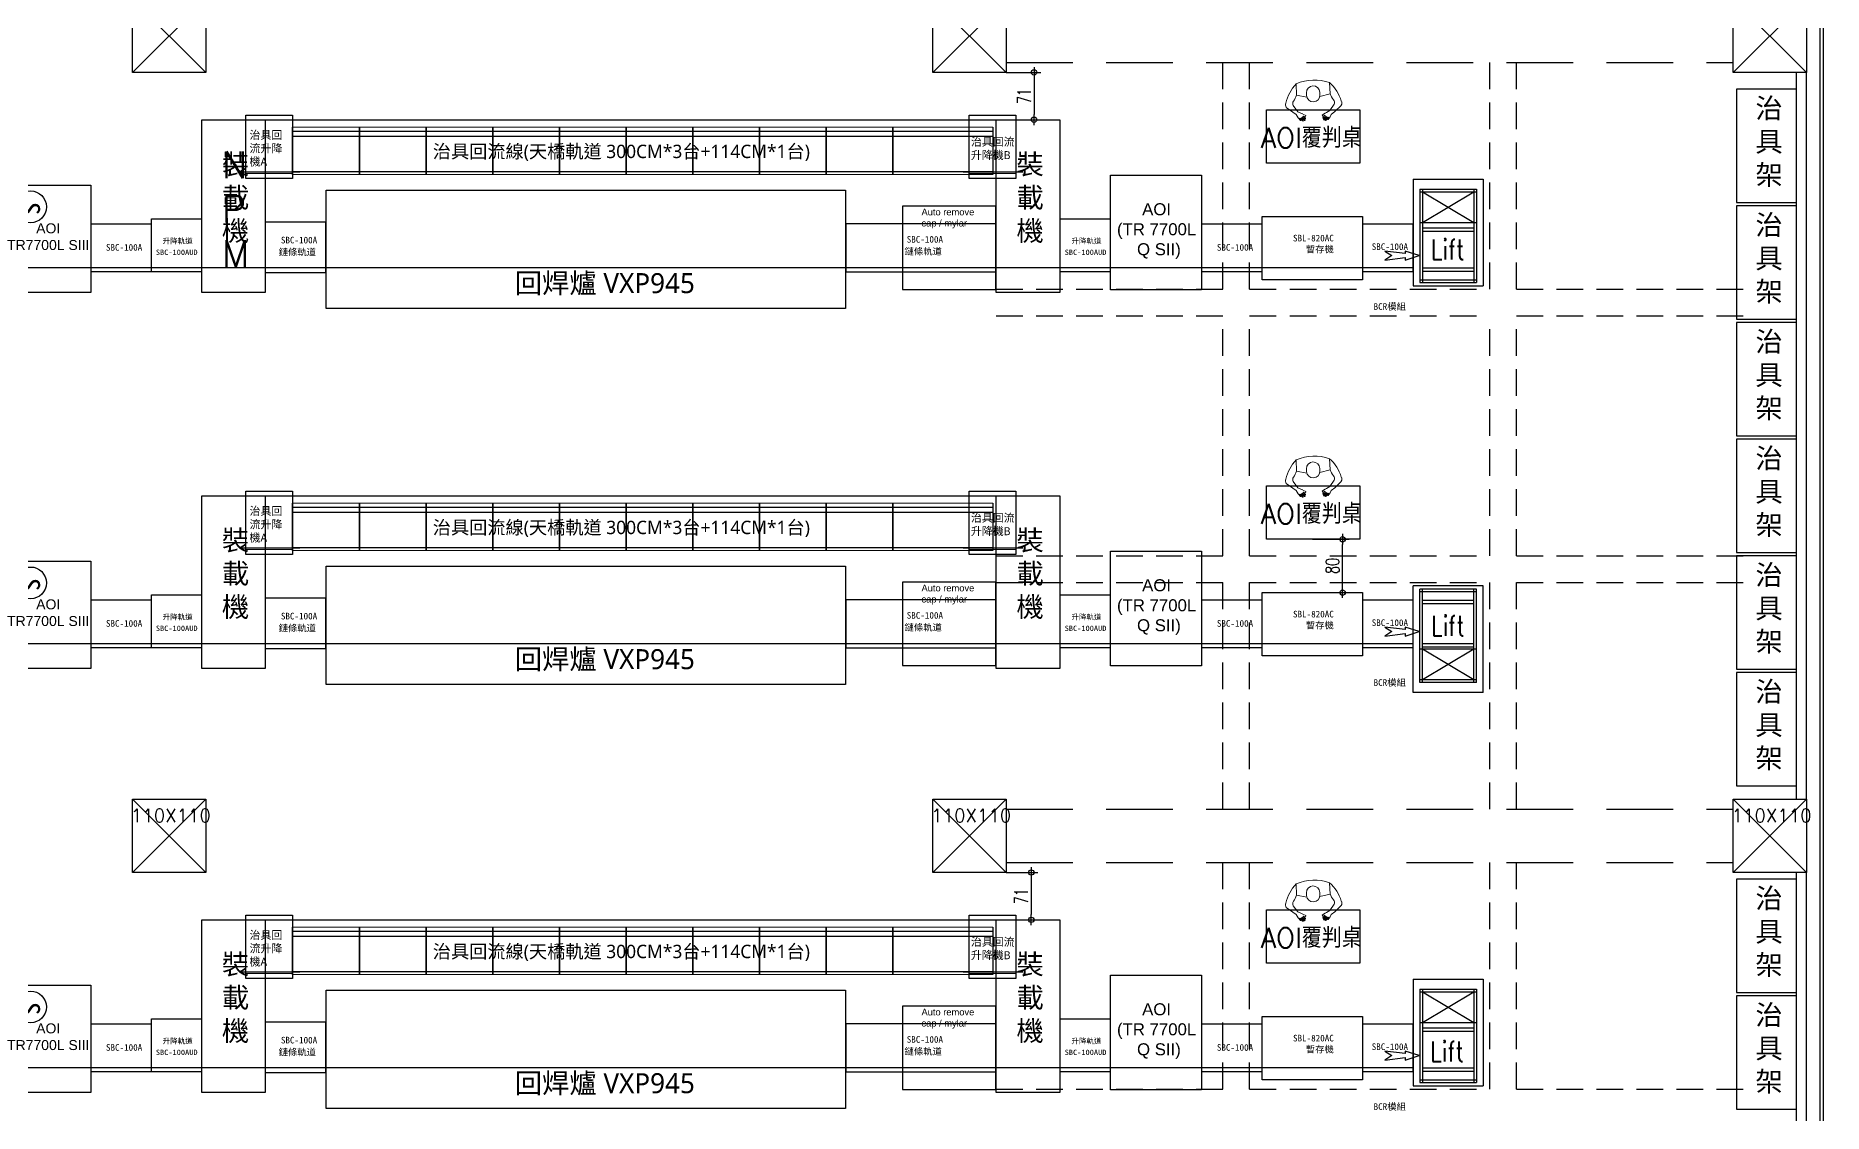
# Model space of a CAD drawing. Extents: x -80 to 56020, y 18240 to 42185.
# Drawn here: x 7800 to 10480, y 21584 to 23200 of the extents above; entities that cross this region are included whole.
import ezdxf
from ezdxf.enums import TextEntityAlignment as Align

# ---------------------------------------------------------------- set-up
doc = ezdxf.new("R2010")
doc.units = 0
doc.header["$LTSCALE"] = 200
for name, pattern in [('CENTER2', [1.125, 0.75, -0.125, 0.125, -0.125]), ('DASHED', [0.75, 0.5, -0.25]), ('HIDDEN', [0.3, 0.2, -0.1])]:
    doc.linetypes.add(name, pattern=pattern)
for name, color, linetype in [('003线体&大型设备', 7, 'Continuous'), ('006网点层', 21, 'Continuous'), ('air and power', 7, 'Continuous'), ('DW', 3, 'Continuous'), ('SMT Line', 5, 'Continuous'), ('XFAB-L20$0$COL', 1, 'Continuous'), ('XFAB-L20$0$WALL-C', 6, 'Continuous'), ('XFAB-L20$0$WALL-P', 3, 'Continuous'), ('才腹', 6, 'Continuous'), ('梁柱', 7, 'Continuous'), ('緯穎生產設備', 7, 'Continuous')]:
    doc.layers.add(name, color=color, linetype=linetype)
doc.layers.add('005电力', color=1, linetype='CENTER2', lineweight=13)
doc.layers.add('2', color=2, linetype='Continuous', lineweight=9)
doc.layers.get('005电力').off()
doc.styles.add('AEH', font='SIMPLEX', dxfattribs={"bigfont": 'CHINESET.shx'})
doc.styles.add('C1', font='SIMPLEX.shx', dxfattribs={"bigfont": 'CHINESET.shx'})
doc.styles.add('CCAD', font='TXT', dxfattribs={"bigfont": 'CCAD'})
doc.styles.add('DIM', font='simplex.shx', dxfattribs={"bigfont": 'chineset.shx'})
doc.styles.add('SIMPLEX', font='SIMPLEX.shx', dxfattribs={"width": 0.7})
doc.styles.add('SIMSUN', font='SimSun.ttf')
doc.styles.get("Standard").update_dxf_attribs({"font": 'txt.shx', "bigfont": 'chineset.shx'})
doc.styles.add('XFAB-L20$0$CHINA', font='simplex.shx', dxfattribs={"width": 0.75, "bigfont": 'chineset.shx'})
doc.dimstyles.new('CIRM', dxfattribs={"dimtxt": 20, "dimasz": 8, "dimexe": 10, "dimexo": 0, "dimgap": 5, "dimtad": 1, "dimdsep": 46, "dimtxsty": 'SIMPLEX', "dimblk": 'CIR', "dimcen": 10, "dimdle": 10, "dimclrt": 2, "dimazin": 0, "dimtfac": 1, "dimtix": 1, "dimtmove": 2, "dimatfit": 3, "dimldrblk": 'CIR', "dimfxl": 1, "dimtolj": 1, "dimarcsym": 0})

# ---------------------------------------------------------------- blocks, each defined once
blk = doc.blocks.new('XFAB-L20$0$C-110x110')
at = {"layer": 'Defpoints'}
for p, q in [((55, -55), (-55, 55)), ((-55, -55), (55, 55))]:
    blk.add_line(p, q, dxfattribs=at)
at = {"layer": 'XFAB-L20$0$COL'}
blk.add_lwpolyline([(-55, 55), (55, 55), (55, -55), (-55, -55)], close=True, dxfattribs=at)
at = {"layer": 'Defpoints', "style": 'XFAB-L20$0$CHINA'}
blk.add_text('110X110', height=20, dxfattribs=at).set_placement((-57.4, 30.5), align=Align.MIDDLE_LEFT)
blk = doc.blocks.new('SFCS')
at = {"layer": 'air and power', "color": 0}
blk.add_circle((64056.5, -177356.3, 0), 23.8, dxfattribs=at)
at = {"layer": 'air and power', "color": 0, "insert": (64048.9, -177342, 0), "char_height": 30, "width": 153.239, "attachment_point": 1, "style": 'SIMSUN'}
blk.add_mtext('S', dxfattribs=at)
blk = doc.blocks.new('AOI')
at = {"color": 6}
blk.add_line((12923.4, 12377.7), (12793.4, 12377.7), dxfattribs=at)
blk.add_lwpolyline([(12793.4, 12501.7), (12923.4, 12501.7), (12923.4, 12340.7), (12793.4, 12340.7)], close=True)
at = {"layer": '006网点层', "color": 251, "linetype": 'ByBlock', "lineweight": 9, "rotation": 270}
blk.add_blockref('SFCS', (190189.4, 76525.7, 50218), dxfattribs=at)
at = {"color": 3, "insert": (12783, 12444.5), "char_height": 15, "attachment_point": 1, "style": 'DIM'}
blk.add_mtext_dynamic_manual_height_columns('\\pxqc;{\\fArial|b0|i0|c0|p34;\\C251;AOI\\PTR7700L SIII}', width=153.394, gutter_width=150, heights=[0], dxfattribs=at)
blk = doc.blocks.new('SBC-100A-90')
at = {"color": 6}
blk.add_line((13505.5, 12620.3), (13415.5, 12620.3), dxfattribs=at)
blk.add_lwpolyline([(13415.5, 12686.5), (13505.5, 12686.5), (13505.5, 12614.5), (13415.5, 12614.5)], close=True)
at = {"layer": '003线体&大型设备', "color": 251, "linetype": 'ByBlock', "insert": (13492.3, 12656, 52681.8), "char_height": 10, "width": 72.349, "attachment_point": 3, "style": 'SIMSUN'}
blk.add_mtext('{\\fSimSun|b0|i0|c134|p2;\\C3;SBC-100A}', dxfattribs=at)
blk = doc.blocks.new('升降750mm軌道')
at = {"color": 6}
blk.add_line((17217.4, 12518.3), (17142.4, 12518.3), dxfattribs=at)
blk.add_lwpolyline([(17142.4, 12592), (17217.4, 12592), (17217.4, 12512.5), (17142.4, 12512.5)], close=True)
at = {"color": 251, "insert": (17159.3, 12553.8, 54645.8), "char_height": 8, "width": 73.897, "attachment_point": 7}
blk.add_mtext('{\\fPMingLiU|b0|i0|c136|p18;升降軌道}', dxfattribs=at)
at = {"layer": '003线体&大型设备', "color": 251, "linetype": 'ByBlock', "insert": (17211.6, 12537.6, 53383.9), "char_height": 8, "width": 72.349, "attachment_point": 9, "style": 'SIMSUN'}
blk.add_mtext('{\\fSimSun|b0|i0|c134|p2;\\C3;SBC-100AUD}', dxfattribs=at)
blk = doc.blocks.new('SBC-100A-90-75')
at = {"color": 6}
blk.add_line((13247.6, 12492.5), (13157.6, 12492.5), dxfattribs=at)
blk.add_lwpolyline([(13157.6, 12561.5), (13247.6, 12561.5), (13247.6, 12485), (13157.6, 12485)], close=True)
at = {"layer": '003线体&大型设备', "color": 251, "linetype": 'ByBlock', "char_height": 10, "attachment_point": 3, "style": 'SIMSUN'}
for s, insert, width in [('{\\fSimSun|b0|i0|c134|p2;鏈條軌道}', (13233.1, 12521.2, 51383.9), 72.364), ('{\\fSimSun|b0|i0|c134|p2;\\C3;SBC-100A}', (13234.9, 12539.2, 52681.8), 72.349)]:
    blk.add_mtext(s, dxfattribs=dict(at, insert=insert, width=width))
blk = doc.blocks.new('回焊爐 VXP945')
at = {"color": 6}
blk.add_line((14206.8, 12128.4), (13427.8, 12128.4), dxfattribs=at)
blk.add_lwpolyline([(13427.8, 12245), (14206.8, 12245), (14206.8, 12067.4), (13427.8, 12067.4)], close=True)
at = {"insert": (13710.8, 12120.5, 41689.4), "char_height": 12, "width": 274.852, "attachment_point": 1, "style": 'C1'}
blk.add_mtext('{\\fMicrosoft JhengHei|b0|i0|c136|p34;\\H2.5x;\\C251;回焊爐 VXP945}', dxfattribs=at)
blk = doc.blocks.new('三截750軌道')
at = {"color": 6}
blk.add_line((15348.2, 12711.5), (15123.2, 12711.5), dxfattribs=at)
blk.add_lwpolyline([(15123.2, 12705.7), (15348.2, 12705.7), (15348.2, 12777.7), (15123.2, 12777.7)], close=True)
at = {"layer": '003线体&大型设备', "color": 251, "linetype": 'ByBlock', "char_height": 10, "attachment_point": 3, "style": 'SIMSUN'}
for s, insert, width in [('{\\fSimSun|b0|i0|c134|p2;\\C3;SBC-100A}', (15268.8, 12759.3, 53811.9), 72.349), ('{\\fSimSun|b0|i0|c134|p2;鏈條軌道}', (15267, 12741.3, 52513.9), 72.364)]:
    blk.add_mtext(s, dxfattribs=dict(at, insert=insert, width=width))
blk = doc.blocks.new('TR7700LQ SⅡ')
at = {"color": 6}
blk.add_line((14629.3, 12415.4), (14492.8, 12415.4), dxfattribs=at)
blk.add_lwpolyline([(14492.8, 12554.4), (14629.3, 12554.4), (14629.3, 12382.4), (14492.8, 12382.4)], close=True)
at = {"color": 3, "insert": (14462.4, 12512.4), "char_height": 18, "attachment_point": 1, "style": 'DIM'}
blk.add_mtext_dynamic_manual_height_columns('\\pxqc;{\\fArial|b0|i0|c0|p34;\\C251;AOI\\P(TR 7700L\\P Q SII)}', width=198.788, gutter_width=150, heights=[0], dxfattribs=at)
blk = doc.blocks.new('SBL-820AC')
at = {"color": 6}
blk.add_line((14978, 13219.2), (14828, 13219.2), dxfattribs=at)
blk.add_lwpolyline([(14828, 13296.2), (14978, 13296.2), (14978, 13201.2), (14828, 13201.2)], close=True)
at = {"layer": '003线体&大型设备', "color": 251, "linetype": 'ByBlock', "insert": (14935.2, 13241.1, 52484.7), "char_height": 10, "width": 72.349, "attachment_point": 9, "style": 'SIMSUN'}
blk.add_mtext('{\\fSimSun|b0|i0|c134|p2;\\C3;SBL-820AC\\P暫存機}', dxfattribs=at)
blk = doc.blocks.new('SBC-100A')
at = {"color": 6}
blk.add_line((11219, 12469.5, -10064.2), (11144, 12469.5, -10064.2), dxfattribs=at)
at = {"elevation": -10064.2}
blk.add_lwpolyline([(11144, 12535.7), (11219, 12535.7), (11219, 12463.7), (11144, 12463.7)], close=True, dxfattribs=at)
at = {"layer": '003线体&大型设备', "color": 251, "linetype": 'ByBlock', "char_height": 10, "width": 72.349, "attachment_point": 9, "style": 'SIMSUN'}
for s, insert in [('{\\fSimSun|b0|i0|c134|p2;\\C3;SBC-100A}', (11211.9, 12496.2, -20656.3)), ('{{\\C3;BCR模組}}', (11208.7, 12405.4, -20656.3))]:
    blk.add_mtext(s, dxfattribs=dict(at, insert=insert))
blk = doc.blocks.new('裝載機-NEW')
at = {"color": 6}
blk.add_line((13554.1, 11050), (13458.8, 11050), dxfattribs=at)
blk.add_lwpolyline([(13458.8, 11272.2), (13554.1, 11272.2), (13554.1, 11013.2), (13458.8, 11013.2)], close=True)
at = {"layer": '003线体&大型设备', "color": 6, "insert": (13489, 11220.6, 46584.9), "char_height": 30, "attachment_point": 1, "style": 'C1'}
blk.add_mtext_dynamic_manual_height_columns('\\pxsm1;{\\fMicrosoft JhengHei|b0|i0|c136|p34;裝載機}', width=43.926, gutter_width=1069.2, heights=[150.6], dxfattribs=at)
blk = doc.blocks.new('治具回流 100CM')
at = {"layer": 'air and power', "color": 2, "lineweight": 9}
for p, q in [((238, -109, -926.9), (138, -109, -926.9)), ((238, -180, -926.9), (138, -180, -926.9))]:
    blk.add_line(p, q, dxfattribs=at)
at = {"layer": '才腹', "color": 2}
for p, q in [((138, -180, -926.9), (138, -109, -926.9)), ((138, -115, -926.9), (238, -115, -926.9)), ((238, -123.2, -926.9), (138, -123.2, -926.9)), ((238, -109, -926.9), (238, -180, -926.9))]:
    blk.add_line(p, q, dxfattribs=at)
at = {"layer": '才腹', "color": 6}
blk.add_line((238, -176.2, -926.9), (138, -176.2, -926.9), dxfattribs=at)
blk = doc.blocks.new('150CM')
at = {"layer": 'air and power', "color": 2, "lineweight": 9}
for p, q in [((256, 49, -926.9), (106, 49, -926.9)), ((256, -22, -926.9), (106, -22, -926.9))]:
    blk.add_line(p, q, dxfattribs=at)
at = {"layer": '才腹', "color": 2}
for p, q in [((106, -22, -926.9), (106, 49, -926.9)), ((106, 43, -926.9), (256, 43, -926.9)), ((256, 34.8, -926.9), (106, 34.8, -926.9)), ((256, 49, -926.9), (256, -22, -926.9))]:
    blk.add_line(p, q, dxfattribs=at)
at = {"layer": '才腹', "color": 6}
blk.add_line((256, -18.2, -926.9), (106, -18.2, -926.9), dxfattribs=at)
blk = doc.blocks.new('治具升降機')
at = {"color": 150}
for p, q in [((0, 95), (70, 95)), ((0, 0), (0, 95)), ((70, 95), (70, 0)), ((70, 0), (0, 0))]:
    blk.add_line(p, q, dxfattribs=at)
at = {"color": 6}
blk.add_line((-8.7, 10, -495), (80.7, 10), dxfattribs=at)
at = {"layer": '003线体&大型设备', "color": 150, "linetype": 'ByBlock', "lineweight": 9}
for p, q in [((70, 87.5), (0, 87.5)), ((0, 87.5), (0, 7.5)), ((70, 7.5), (70, 87.5)), ((0, 7.5), (70, 7.5))]:
    blk.add_line(p, q, dxfattribs=at)
blk = doc.blocks.new('RCV')
at = {"color": 251}
for p in [(13008, 11918.6, 51753.6), (14092.1, 11918.6, 52116.6)]:
    blk.add_blockref('治具升降機', p, dxfattribs=at)
at = {"layer": '005电力'}
for name, p in [('治具回流 100CM', (12940, 12104.8, 52680.5)), ('治具回流 100CM', (13040, 12104.8, 52680.5)), ('治具回流 100CM', (13140, 12104.8, 52680.5)), ('治具回流 100CM', (13240, 12104.8, 52680.5)), ('治具回流 100CM', (13340, 12104.8, 52680.5)), ('治具回流 100CM', (13440, 12104.8, 52680.5)), ('治具回流 100CM', (13540, 12104.8, 52680.5)), ('治具回流 100CM', (13640, 12104.8, 52680.5)), ('治具回流 100CM', (13740, 12104.8, 52680.5)), ('150CM', (13872, 11946.8, 52680.5))]:
    blk.add_blockref(name, p, dxfattribs=at)
at = {"layer": '003线体&大型设备', "insert": (13013.4, 11989.8, 51753.6), "char_height": 12, "width": 64.65, "attachment_point": 1, "style": 'C1'}
blk.add_mtext('{\\fMicrosoft JhengHei|b0|i0|c136|p34;\\C3;治具回流升降機A}', dxfattribs=at)
at = {"layer": '003线体&大型设备', "color": 3, "insert": (14095, 11979.6, 51753.6), "char_height": 12, "width": 68.054, "attachment_point": 1, "style": 'C1'}
blk.add_mtext('{\\fMicrosoft JhengHei|b0|i0|c136|p34;治具回流升降機B}', dxfattribs=at)
at = {"layer": '003线体&大型设备', "insert": (13288.1, 11969.2, 54370.1), "char_height": 20, "attachment_point": 1, "style": 'C1'}
blk.add_mtext_dynamic_manual_height_columns('{\\fMicrosoft JhengHei|b0|i0|c136|p34;\\C3;治具回流線(天橋軌道 300CM*3台+114CM*1台)}', width=570.137, gutter_width=1308, heights=[28.3], dxfattribs=at)
blk = doc.blocks.new('A$Cfc5dd81f')
at = {"color": 4}
blk.add_line((5987.9, 297.1), (7083.9, 297.1), dxfattribs=at)
at = {"layer": '003线体&大型设备', "color": 2, "linetype": 'ByBlock', "elevation": -10064.152}
blk.add_lwpolyline([(6943.4, 42.6), (7083.4, 42.6), (7083.4, 167.6), (6943.4, 167.6)], close=True, dxfattribs=at)
at = {"color": 6}
for name, p in [('裝載機-NEW', (-7566.214, -10975.099, -10064.152)), ('裝載機-NEW', (-6374.914, -10975.099, -10064.152)), ('回焊爐 VXP945', (-7348.904, -12053.454, -10064.152)), ('TR7700LQ SⅡ', (-7237.609, -12340.522, -10064.152)), ('SBC-100A-90', (-7688.947, -12545.352, -10064.152)), ('升降750mm軌道', (-11325.265, -12443.398, -10064.152)), ('SBC-100A-90-75', (-7169.242, -12417.589, -10064.152)), ('三截750軌道', (-8264.813, -12636.605, -10064.152)), ('升降750mm軌道', (-9962.665, -12443.398, -10064.152)), ('SBC-100A-90', (-6023.347, -12545.352, -10064.152)), ('SBL-820AC', (-7345.3, -13144.32, -10064.152))]:
    blk.add_blockref(name, p, dxfattribs=at)
at = {"color": 1}
for name, p in [('RCV', (-7049.148, -11709.592, -61817.724)), ('AOI', (-7197.293, -12302.753, -10064.152))]:
    blk.add_blockref(name, p, dxfattribs=at)
blk.add_blockref('SBC-100A', (-3510.758, -12394.61))
at = {"color": 2, "true_color": 0xf1eb1f, "insert": (6971.678, 163.678, -15765.365), "char_height": 10, "attachment_point": 1, "style": 'DIM'}
blk.add_mtext_dynamic_manual_height_columns('{\\fArial|b0|i0|c0|p34;Auto remove cap / mylar }', width=81.49534, gutter_width=150, heights=[34.828], dxfattribs=at)
blk = doc.blocks.new('A$C6cdad05e')
at = {"color": 4}
blk.add_line((5836.9, 297.1, 10064.152), (6932.9, 297.1, 10064.152), dxfattribs=at)
at = {"layer": '003线体&大型设备', "color": 2, "linetype": 'ByBlock'}
blk.add_lwpolyline([(6792.4, 42.6), (6932.4, 42.6), (6932.4, 167.6), (6792.4, 167.6)], close=True, dxfattribs=at)
at = {"color": 6}
for name, p in [('裝載機-NEW', (-7717.214, -10975.099)), ('裝載機-NEW', (-6525.914, -10975.099)), ('回焊爐 VXP945', (-7499.904, -12053.454)), ('TR7700LQ SⅡ', (-7388.609, -12340.522)), ('SBC-100A-90', (-7839.947, -12545.352)), ('升降750mm軌道', (-11476.265, -12443.398)), ('SBC-100A-90-75', (-7320.242, -12417.589)), ('三截750軌道', (-8415.813, -12636.605)), ('升降750mm軌道', (-10113.665, -12443.398)), ('SBC-100A-90', (-6174.347, -12545.352)), ('SBL-820AC', (-7496.3, -13144.32))]:
    blk.add_blockref(name, p, dxfattribs=at)
at = {"color": 1}
for name, p in [('RCV', (-7200.148, -11709.592, -51753.572)), ('AOI', (-7348.293, -12302.753))]:
    blk.add_blockref(name, p, dxfattribs=at)
blk.add_blockref('SBC-100A', (-3661.758, -12394.61, 10064.152))
at = {"color": 2, "true_color": 0xf1eb1f, "insert": (6820.678, 163.678, -5701.212), "char_height": 10, "attachment_point": 1, "style": 'DIM'}
blk.add_mtext_dynamic_manual_height_columns('{\\fArial|b0|i0|c0|p34;Auto remove cap / mylar }', width=81.49534, gutter_width=150, heights=[34.828], dxfattribs=at)
blk = doc.blocks.new('方向箭頭')
at = {"color": 1}
blk.add_lwpolyline([(405, -136), (821, 0), (405, 136), (405, 60), (-212, 136), (0, 0), (-212, -136), (405, -60)], close=True, dxfattribs=at)
blk = doc.blocks.new('CIR')
at = {"color": 0}
blk.add_line((1, 0), (-1, 0), dxfattribs=at)
at = {"color": 3}
blk.add_circle((0, 0), 0.5, dxfattribs=at)
blk = doc.blocks.new('*D209')
at = {"layer": 'Defpoints', "color": 0, "transparency": 16777216}
for p in [(9255, 23145), (9287.9, 23074), (9296.7, 23074)]:
    blk.add_point(p, dxfattribs=at)
at = {"layer": '緯穎生產設備', "color": 0, "lineweight": -2, "transparency": 16777216}
for p, q in [((9255, 23145), (9306.7, 23145)), ((9296.7, 23137), (9296.7, 23082)), ((9287.9, 23074), (9306.7, 23074))]:
    blk.add_line(p, q, dxfattribs=at)
at = {"layer": '緯穎生產設備', "color": 0, "lineweight": -2, "transparency": 16777216, "xscale": 8, "yscale": 8, "zscale": 8}
for p, rotation in [((9296.7, 23145), 90), ((9296.7, 23074), 270)]:
    blk.add_blockref('CIR', p, dxfattribs=dict(at, rotation=rotation))
at = {"layer": '緯穎生產設備', "color": 2, "transparency": 16777216, "insert": (9281.7, 23109.5), "char_height": 20, "attachment_point": 5, "rotation": 90, "style": 'SIMPLEX'}
blk.add_mtext('\\A1;71', dxfattribs=at)
blk = doc.blocks.new('*D210')
at = {"layer": 'Defpoints', "color": 0, "transparency": 16777216}
for p in [(9255, 21945), (9287.9, 21874), (9292.6, 21874)]:
    blk.add_point(p, dxfattribs=at)
at = {"layer": '緯穎生產設備', "color": 0, "lineweight": -2, "transparency": 16777216}
for p, q in [((9255, 21945), (9302.6, 21945)), ((9292.6, 21937), (9292.6, 21882)), ((9287.9, 21874), (9302.6, 21874))]:
    blk.add_line(p, q, dxfattribs=at)
at = {"layer": '緯穎生產設備', "color": 0, "lineweight": -2, "transparency": 16777216, "xscale": 8, "yscale": 8, "zscale": 8}
for p, rotation in [((9292.6, 21945), 90), ((9292.6, 21874), 270)]:
    blk.add_blockref('CIR', p, dxfattribs=dict(at, rotation=rotation))
at = {"layer": '緯穎生產設備', "color": 2, "transparency": 16777216, "insert": (9277.6, 21909.5), "char_height": 20, "attachment_point": 5, "rotation": 90, "style": 'SIMPLEX'}
blk.add_mtext('\\A1;71', dxfattribs=at)
blk = doc.blocks.new('MAN')
at = {"layer": '2', "color": 0}
for p, q in [((60858.6, -155354.4, 0), (60870, -155368.7, 0)), ((60840.9, -155370.2, 0), (60823.9, -155370.6, 0)), ((60837.9, -155385.6, 0), (60841.8, -155385.6, 0)), ((60844.3, -155385.9, 0), (60840.9, -155370.2, 0)), ((60856.4, -155365, 0), (60865.7, -155371.6, 0)), ((60865.7, -155371.6, 0), (60868.6, -155376.9, 0)), ((60869.4, -155379, 0), (60868.6, -155376.9, 0)), ((60871.9, -155383.1, 0), (60869.5, -155379, 0)), ((60870, -155368.7, 0), (60875, -155371.5, 0)), ((60872.3, -155383.2, 0), (60871.8, -155383.1, 0)), ((60873.6, -155382.6, 0), (60872.3, -155383.4, 0)), ((60872.5, -155379.5, 0), (60873.6, -155382.6, 0)), ((60876.1, -155382.8, 0), (60872.6, -155379.1, 0)), ((60873.9, -155377.6, 0), (60877.1, -155381.8, 0)), ((60878.4, -155381.8, 0), (60874, -155377.4, 0)), ((60875, -155371.5, 0), (60879.1, -155374.9, 0)), ((60879.3, -155379.1, 0), (60875.1, -155376.2, 0)), ((60875.1, -155376.2, 0), (60879.5, -155380.9, 0)), ((60875.9, -155374.1, 0), (60875.7, -155374.4, 0)), ((60875.7, -155374.4, 0), (60879.9, -155377.8, 0)), ((60879, -155375.5, 0), (60875.9, -155374.1, 0)), ((60876.9, -155382.7, 0), (60876.1, -155382.8, 0)), ((60877.1, -155381.8, 0), (60876.9, -155382.7, 0)), ((60879.8, -155379.2, 0), (60878.6, -155378.7, 0)), ((60879.4, -155381.6, 0), (60878.8, -155381.8, 0)), ((60879.1, -155374.9, 0), (60879.1, -155375.6, 0)), ((60879.1, -155375.6, 0), (60879.1, -155375.6, 0)), ((60879.5, -155380.9, 0), (60879.4, -155381.6, 0)), ((60880.4, -155378.8, 0), (60879.8, -155379.2, 0)), ((60879.9, -155377.5, 0), (60880.4, -155378.8, 0)), ((60837.9, -155405.6, 0), (60841.8, -155405.6, 0)), ((60844.3, -155405.3, 0), (60840.9, -155421, 0)), ((60869.4, -155412.2, 0), (60868.6, -155414.3, 0)), ((60871.9, -155408.1, 0), (60869.5, -155412.2, 0)), ((60872.3, -155408, 0), (60871.8, -155408.1, 0)), ((60873.6, -155408.6, 0), (60872.3, -155407.8, 0)), ((60872.5, -155411.8, 0), (60873.6, -155408.6, 0)), ((60876.1, -155408.4, 0), (60872.6, -155412.1, 0)), ((60873.9, -155413.6, 0), (60877.1, -155409.5, 0)), ((60878.4, -155409.4, 0), (60874, -155413.8, 0)), ((60875.1, -155415.1, 0), (60879.5, -155410.3, 0)), ((60879.3, -155412.1, 0), (60875.1, -155415.1, 0)), ((60876.9, -155408.5, 0), (60876.1, -155408.4, 0)), ((60877.1, -155409.5, 0), (60876.9, -155408.5, 0)), ((60879.8, -155412, 0), (60878.6, -155412.5, 0)), ((60879.4, -155409.6, 0), (60878.8, -155409.4, 0)), ((60879.5, -155410.3, 0), (60879.4, -155409.6, 0)), ((60880.4, -155412.4, 0), (60879.8, -155412, 0)), ((60879.9, -155413.7, 0), (60880.4, -155412.4, 0)), ((60840.9, -155421, 0), (60823.9, -155420.6, 0)), ((60856.4, -155426.2, 0), (60865.7, -155419.6, 0)), ((60858.6, -155436.8, 0), (60867.7, -155426.9, 0)), ((60865.7, -155419.6, 0), (60868.6, -155414.3, 0)), ((60871.6, -155421.3, 0), (60867.7, -155426.9, 0)), ((60871.6, -155421.3, 0), (60875, -155419.7, 0)), ((60875, -155419.7, 0), (60879.1, -155416.3, 0)), ((60875.7, -155416.8, 0), (60879.9, -155413.4, 0)), ((60875.9, -155417.1, 0), (60875.7, -155416.8, 0)), ((60879, -155415.7, 0), (60875.9, -155417.1, 0)), ((60879.1, -155415.7, 0), (60879.1, -155415.7, 0)), ((60879.1, -155416.3, 0), (60879.1, -155415.7, 0))]:
    blk.add_line(p, q, dxfattribs=at)
for centre, radius, start, end in [((60868.2, -155413.2, 0), 61.4, 105.1858, 136.0975), ((60854.9, -155359.2, 0), 6, 52.8107, 118.216), ((60887.7, -155395.6, 0), 68.5, 158.5887, 201.4113), ((60837.9, -155395.6, 0), 10, 90, 270), ((60832.3, -155342.5, 0), 29, 287.1051, 307.0444), ((60841.8, -155395.6, 0), 10, 270, 90), ((60853.6, -155370.3, 0), 6, 61.666, 128.6143), ((60868.2, -155378, 0), 61.4, 223.9025, 254.8142), ((60832.3, -155448.7, 0), 29, 52.9556, 72.8949), ((60853.6, -155420.9, 0), 6, 231.3857, 298.334), ((60854.9, -155432, 0), 6, 241.784, 307.1893)]:
    blk.add_arc(centre, radius, start, end, dxfattribs=at)
blk = doc.blocks.new('*D211')
at = {"layer": 'Defpoints', "color": 0, "transparency": 16777216}
for p in [(9714, 22444.8), (9759.3, 22444.8), (9714, 22364.8)]:
    blk.add_point(p, dxfattribs=at)
at = {"layer": '緯穎生產設備', "color": 0, "lineweight": -2, "transparency": 16777216}
for p, q in [((9714, 22444.8), (9769.3, 22444.8)), ((9759.3, 22372.8), (9759.3, 22436.8)), ((9714, 22364.8), (9769.3, 22364.8))]:
    blk.add_line(p, q, dxfattribs=at)
at = {"layer": '緯穎生產設備', "color": 0, "lineweight": -2, "transparency": 16777216, "xscale": 8, "yscale": 8, "zscale": 8}
for p, rotation in [((9759.3, 22444.8), 90), ((9759.3, 22364.8), 270)]:
    blk.add_blockref('CIR', p, dxfattribs=dict(at, rotation=rotation))
at = {"layer": '緯穎生產設備', "color": 2, "transparency": 16777216, "insert": (9744.3, 22404.8), "char_height": 20, "attachment_point": 5, "rotation": 90, "style": 'SIMPLEX'}
blk.add_mtext('\\A1;80', dxfattribs=at)

msp = doc.modelspace()

# ---------------------------------------------------------------- linework, layer by layer
at = {"color": 3}
msp.add_lwpolyline([(10345, 22055), (10455, 22055), (10455, 21945), (10345, 21945)], close=True, dxfattribs=at)
at = {"layer": 'DW', "color": 0, "lineweight": 9, "extrusion": (0, 0, -1)}
msp.add_line((10440, 21609.778), (10440, 21679.778), dxfattribs=at)
at = {"layer": 'XFAB-L20$0$WALL-C'}
for p, q in [((10475, 26050), (10475, 19515)), ((10480, 26055), (10480, 19515))]:
    msp.add_line(p, q, dxfattribs=at)
at = {"layer": 'XFAB-L20$0$WALL-P'}
for p, q in [((10440, 22055), (10440, 23145)), ((10455, 22055), (10455, 23145)), ((10440, 20855), (10440, 21945)), ((10455, 20855), (10455, 21945))]:
    msp.add_line(p, q, dxfattribs=at)
at = {"layer": '梁柱', "color": 9, "linetype": 'DASHED', "true_color": 0xafd9aa}
for p, q in [((9255, 23160), (10345, 23160)), ((9255, 22040), (10345, 22040)), ((9255, 21960), (10345, 21960))]:
    msp.add_line(p, q, dxfattribs=at)
at = {"layer": '梁柱', "color": 9, "linetype": 'HIDDEN', "true_color": 0xd19cc7}
for p, q in [((9580, 22820), (9580, 23160)), ((9620, 22820), (9620, 23160)), ((9980, 22820), (9980, 23160)), ((10020, 22820), (10020, 23160)), ((9240, 22820), (9580, 22820)), ((9620, 22820), (9980, 22820)), ((10020, 22820), (10360, 22820)), ((9240, 22780), (9580, 22780)), ((9580, 22420), (9580, 22780)), ((9620, 22420), (9620, 22780)), ((9620, 22780), (9980, 22780)), ((9980, 22420), (9980, 22780)), ((10020, 22420), (10020, 22780)), ((10020, 22780), (10360, 22780)), ((9240, 22420), (9580, 22420)), ((9620, 22420), (9980, 22420)), ((10020, 22420), (10360, 22420)), ((9240, 22380), (9580, 22380)), ((9580, 22040), (9580, 22380)), ((9620, 22380), (9980, 22380)), ((9620, 22040), (9620, 22380)), ((9980, 22040), (9980, 22380)), ((10020, 22040), (10020, 22380)), ((10020, 22380), (10360, 22380)), ((9580, 21620), (9580, 21960)), ((9620, 21620), (9620, 21960)), ((9980, 21620), (9980, 21960)), ((10020, 21620), (10020, 21960)), ((9240, 21620), (9580, 21620)), ((9620, 21620), (9980, 21620)), ((10020, 21620), (10360, 21620))]:
    msp.add_line(p, q, dxfattribs=at)
at = {"layer": '緯穎生產設備', "color": 143, "true_color": 0x7aafdf}
for p, q in [((9865, 22984.8), (9865, 22824.8)), ((9865, 22984.8), (9970, 22984.8)), ((9970, 22984.8), (9970, 22824.8)), ((9865, 22824.8), (9970, 22824.8)), ((9865, 22214.8), (9865, 22374.8)), ((9970, 22374.8), (9865, 22374.8)), ((9970, 22214.8), (9970, 22374.8)), ((9970, 22214.8), (9865, 22214.8)), ((9865, 21784.8), (9865, 21624.8)), ((9865, 21784.8), (9970, 21784.8)), ((9970, 21784.8), (9970, 21624.8)), ((9865, 21624.8), (9970, 21624.8))]:
    msp.add_line(p, q, dxfattribs=at)
at = {"layer": '緯穎生產設備', "color": 3}
for p, q in [((9875, 22969.8), (9875, 22829.8)), ((9875, 22969.8), (9960, 22969.8)), ((9879, 22969.8), (9879, 22829.8)), ((9956, 22969.8), (9956, 22829.8)), ((9960, 22969.8), (9960, 22829.8)), ((9875, 22965.8), (9960, 22965.8)), ((9879, 22919.8), (9956, 22965.8)), ((9879, 22965.8), (9956, 22919.8)), ((9875, 22919.8), (9960, 22919.8)), ((9879, 22911.8), (9956, 22911.8)), ((9879, 22906.8), (9956, 22906.8)), ((9875, 22833.8), (9960, 22833.8)), ((9879, 22846.8), (9956, 22846.8)), ((9875, 22829.8), (9960, 22829.8)), ((9875, 22229.8), (9875, 22369.8)), ((9960, 22369.8), (9875, 22369.8)), ((9960, 22365.8), (9875, 22365.8)), ((9879, 22229.8), (9879, 22369.8)), ((9956, 22352.8), (9879, 22352.8)), ((9956, 22229.8), (9956, 22369.8)), ((9960, 22229.8), (9960, 22369.8)), ((9956, 22347.8), (9879, 22347.8)), ((9960, 22279.8), (9875, 22279.8)), ((9956, 22282.8), (9879, 22282.8)), ((9956, 22279.8), (9879, 22233.8)), ((9956, 22233.8), (9879, 22279.8)), ((9960, 22233.8), (9875, 22233.8)), ((9960, 22229.8), (9875, 22229.8)), ((9875, 21769.8), (9875, 21629.8)), ((9875, 21769.8), (9960, 21769.8)), ((9875, 21765.8), (9960, 21765.8)), ((9879, 21769.8), (9879, 21629.8)), ((9879, 21719.8), (9956, 21765.8)), ((9879, 21765.8), (9956, 21719.8)), ((9956, 21769.8), (9956, 21629.8)), ((9960, 21769.8), (9960, 21629.8)), ((9875, 21719.8), (9960, 21719.8)), ((9879, 21711.8), (9956, 21711.8)), ((9879, 21706.8), (9956, 21706.8)), ((9875, 21633.8), (9960, 21633.8)), ((9875, 21629.8), (9960, 21629.8)), ((9879, 21646.8), (9956, 21646.8))]:
    msp.add_line(p, q, dxfattribs=at)
at = {"layer": '緯穎生產設備', "color": 217, "true_color": 0x93278f}
for p, q in [((9879, 22851.8), (9956, 22851.8)), ((9956, 22287.8), (9879, 22287.8)), ((9879, 21651.8), (9956, 21651.8))]:
    msp.add_line(p, q, dxfattribs=at)
at = {"layer": '緯穎生產設備'}
for points in [[(10350, 23120), (10350, 22950), (10440, 22950), (10440, 23120)], [(9645.223, 23088.8), (9785.223, 23088.8), (9785.223, 23008.8), (9645.223, 23008.8)], [(10350, 22945), (10350, 22775), (10440, 22775), (10440, 22945)], [(10350, 22770), (10350, 22600), (10440, 22600), (10440, 22770)], [(10350, 22595), (10350, 22425), (10440, 22425), (10440, 22595)], [(9645.223, 22524.8), (9785.223, 22524.8), (9785.223, 22444.8), (9645.223, 22444.8)], [(10350, 22420), (10350, 22250), (10440, 22250), (10440, 22420)], [(10350, 22245), (10350, 22075), (10440, 22075), (10440, 22245)], [(10350, 21935), (10350, 21765), (10440, 21765), (10440, 21935)], [(9645.223, 21888.8), (9785.223, 21888.8), (9785.223, 21808.8), (9645.223, 21808.8)], [(10350, 21760), (10350, 21590), (10440, 21590), (10440, 21760)]]:
    msp.add_lwpolyline(points, close=True, dxfattribs=at)

# ---------------------------------------------------------------- block references
at = {"layer": 'XFAB-L20$0$COL'}
for p in [(8000, 23200), (9200, 23200), (10400, 23200), (8000, 22000), (8000, 22000), (9200, 22000), (9200, 22000), (10400, 22000)]:
    msp.add_blockref('XFAB-L20$0$C-110x110', p, dxfattribs=at)
at = {"layer": '緯穎生產設備', "color": 0, "linetype": 'ByBlock', "lineweight": 20, "xscale": -1, "rotation": 92.09166994486064}
for p in [(-147797.243, 78240.44, 0), (-147797.243, 77676.44, 0), (-147797.243, 77040.44, 0)]:
    msp.add_blockref('MAN', p, dxfattribs=at)
at = {"layer": '緯穎生產設備', "color": 3}
for name, p in [('A$C6cdad05e', (2307.3, 22776.9)), ('A$Cfc5dd81f', (2156.3, 22212.9, 10064.152)), ('A$C6cdad05e', (2307.3, 21576.9))]:
    msp.add_blockref(name, p, dxfattribs=at)
at = {"layer": '緯穎生產設備', "color": 217, "true_color": 0x93278f, "xscale": 0.05, "yscale": 0.05, "zscale": 0.05}
for p in [(9833.039, 22870.281), (9833.039, 22306.281), (9833.039, 21670.281)]:
    msp.add_blockref('方向箭頭', p, dxfattribs=at)

# ---------------------------------------------------------------- texts
at = {"layer": 'SMT Line', "color": 0, "linetype": 'HIDDEN', "lineweight": 25, "insert": (8079.381, 23026.583, 10.922), "char_height": 40, "attachment_point": 1, "style": 'CCAD'}
msp.add_mtext('{\\C7;N\\PP\\PM}', dxfattribs=at)
at = {"layer": '緯穎生產設備', "color": 143, "true_color": 0x7aafdf, "style": 'AEH', "width": 0.8}
for p in [(9891.627, 22864.48), (9891.823, 22299.855), (9890.666, 21661.325)]:
    msp.add_text('Lift', height=30, dxfattribs=at).set_placement(p)
at = {"layer": '緯穎生產設備', "char_height": 30, "attachment_point": 1}
for s, width, gutter_width, heights, insert, style in [('{\\fMicrosoft JhengHei|b0|i0|c136|p34;治具架}', 36.73734, 1069.173, [0], (10378.29, 23106.312), 'C1'), ('AOI覆判桌', 178.91406, 150, [27.472], (9636.462, 23061.995), 'DIM'), ('{\\fMicrosoft JhengHei|b0|i0|c136|p34;治具架}', 36.73734, 1069.173, [0], (10378.29, 22931.312), 'C1'), ('{\\fMicrosoft JhengHei|b0|i0|c136|p34;治具架}', 36.73734, 1069.173, [0], (10378.29, 22756.312), 'C1'), ('{\\fMicrosoft JhengHei|b0|i0|c136|p34;治具架}', 36.73734, 1069.173, [0], (10378.29, 22581.312), 'C1'), ('AOI覆判桌', 178.91406, 150, [27.472], (9636.462, 22497.995), 'DIM'), ('{\\fMicrosoft JhengHei|b0|i0|c136|p34;治具架}', 36.73734, 1069.173, [0], (10378.29, 22406.312), 'C1'), ('{\\fMicrosoft JhengHei|b0|i0|c136|p34;治具架}', 36.73734, 1069.173, [0], (10378.29, 22231.312), 'C1'), ('{\\fMicrosoft JhengHei|b0|i0|c136|p34;治具架}', 36.73734, 1069.173, [0], (10378.29, 21921.312), 'C1'), ('AOI覆判桌', 178.91406, 150, [27.472], (9636.462, 21861.995), 'DIM'), ('{\\fMicrosoft JhengHei|b0|i0|c136|p34;治具架}', 36.73734, 1069.173, [0], (10378.29, 21746.312), 'C1')]:
    msp.add_mtext_dynamic_manual_height_columns(s, width=width, gutter_width=gutter_width, heights=heights, dxfattribs=dict(at, insert=insert, style=style))

# ---------------------------------------------------------------- dimensions: what is measured, and where the dimension line sits
at = {"layer": '緯穎生產設備', "color": 3}
for base, p1, p2, picture, middle in [((9296.706, 23074), (9255, 23145), (9287.85, 23074), '*D209', (9281.706, 23109.5)), ((9292.616, 21874), (9255, 21945), (9287.85, 21874), '*D210', (9277.616, 21909.5))]:
    dim = msp.add_linear_dim(base=base, p1=p1, p2=p2, angle=90, dimstyle='CIRM', dxfattribs=at)
    dim.commit()
    dim.dimension.update_dxf_attribs({"geometry": picture, "text_midpoint": middle})
at = {"layer": '緯穎生產設備'}
dim = msp.add_linear_dim(base=(9759.34, 22444.8), p1=(9714, 22364.8), p2=(9714, 22444.8), angle=90, dimstyle='CIRM', dxfattribs=at)
dim.commit()
dim.dimension.update_dxf_attribs({"geometry": '*D211', "text_midpoint": (9744.34, 22404.8)})

doc.saveas('drawing.dxf')
